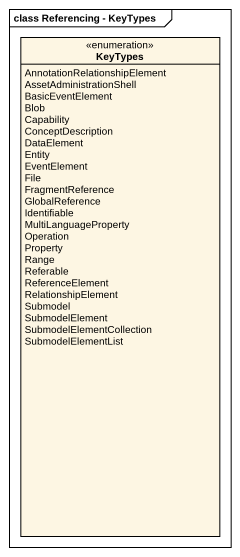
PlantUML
@startuml
mainframe class Referencing - KeyTypes
hide circle
hide empty members
enum KeyTypes {
  AnnotationRelationshipElement
  AssetAdministrationShell
  BasicEventElement
  Blob
  Capability
  ConceptDescription
  DataElement
  Entity
  EventElement
  File
  FragmentReference
  GlobalReference
  Identifiable
  MultiLanguageProperty
  Operation
  Property
  Range
  Referable
  ReferenceElement
  RelationshipElement
  Submodel
  SubmodelElement
  SubmodelElementCollection
  SubmodelElementList
}
@enduml
